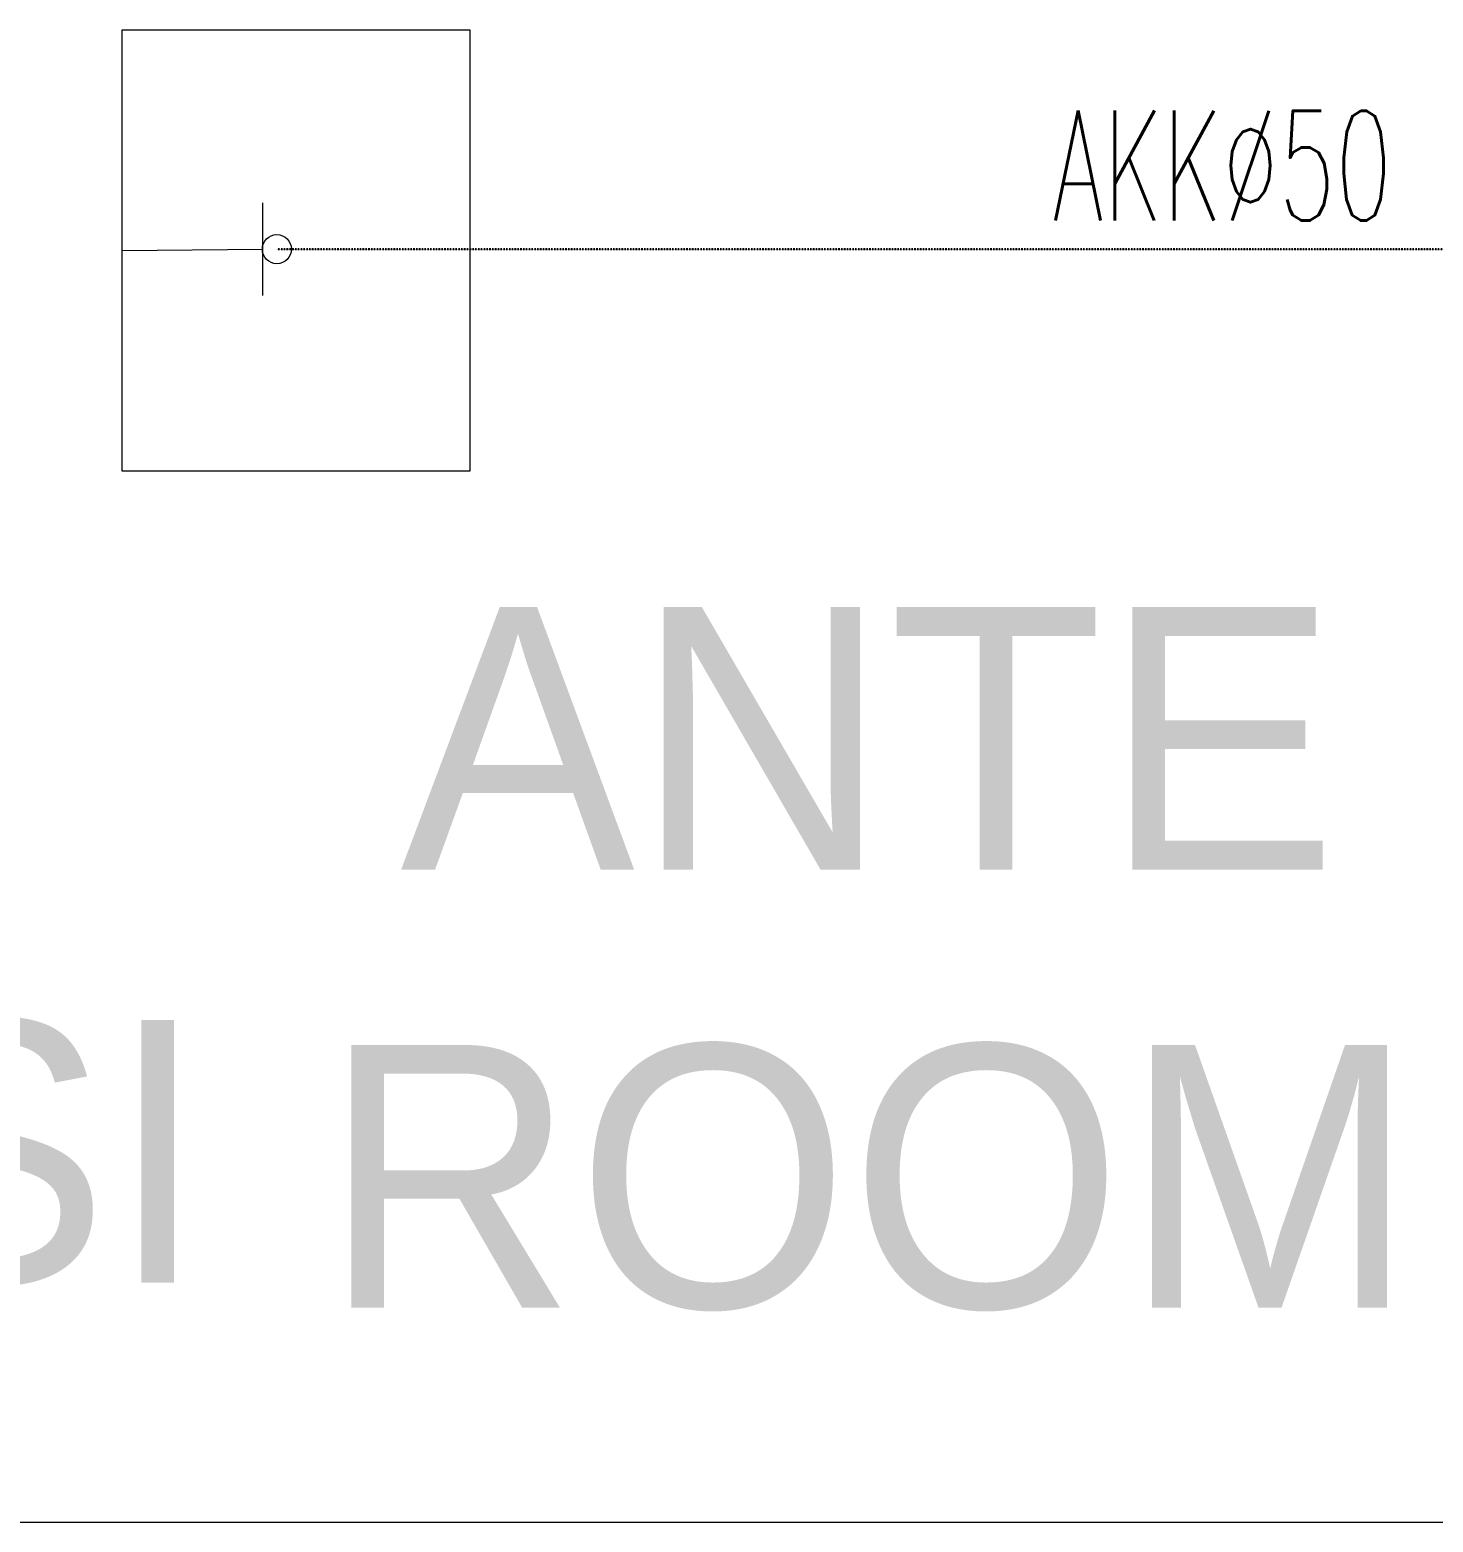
# Model space of a CAD drawing. Header units: millimetres. Extents: x -280308 to 6402717, y -14 to 2073074.
# Drawn here: x -26659 to -24876, y 331776 to 333674 of the extents above; entities that cross this region are included whole.
import ezdxf
from ezdxf.enums import TextEntityAlignment as Align

# ---------------------------------------------------------------- set-up
doc = ezdxf.new("R2010")
doc.units = ezdxf.units.MM
doc.linetypes.add('DASHDOT', pattern=[1, 0.5, -0.25, 0, -0.25])
doc.linetypes.add('Default', pattern=[0])
doc.layers.get('0').update_dxf_attribs({"lineweight": 0})
for name, color, linetype, lineweight in [('A-FURN-EQPM', 177, 'Continuous', 0), ('A-Z22-T-Anno_Text', 152, 'Continuous', 9), ('I-FURN-EQPM', 175, 'Continuous', 0)]:
    doc.layers.add(name, color=color, linetype=linetype, lineweight=lineweight)
doc.layers.add('A-TEXT', color=254, linetype='Continuous')
doc.layers.add('P-AKK', color=7, linetype='DASHDOT', lineweight=30, true_color=0xffff05)
doc.layers.add('Teks-PL', color=7, linetype='Default', true_color=0xff0a0a)
doc.styles.add('Annotative', font='arial.ttf', dxfattribs={"height": 1.25})
doc.styles.add('RS', font='ROMANS.SHX', dxfattribs={"width": 0.8})
doc.styles.add('TGF_A', font='arial.ttf')

# ---------------------------------------------------------------- blocks, each defined once
blk = doc.blocks.new('A$Ce288bb9c')
at = {"layer": 'I-FURN-EQPM', "linetype": 'ByBlock', "lineweight": -2}
for p, q in [((1103.3, -16744.5), (1103.3, -16862.2)), ((925, -16805), (1103.3, -16803.3))]:
    blk.add_line(p, q, dxfattribs=at)
blk.add_lwpolyline([(1367.1, -16524.3), (1367.1, -17085.7), (925, -17085.7), (925, -16524.3)], close=True, dxfattribs=at)
blk.add_circle((1121.8, -16803.2), 18.5, dxfattribs=at)
blk = doc.blocks.new('*U540')
at = {"lineweight": -2}
blk.add_lwpolyline([(0.23438, 0), (7.63166, 0)], dxfattribs=at)
at = {"color": 7, "lineweight": -2, "style": 'TGF_A', "flags": 8}
for tag, height, p in [('NOTE1', 0.0625, (0, 0.3375)), ('DET', 0.09375, (0, 0.09612)), ('SHT', 0.075, (0, -0.10211)), ('NOTE2', 0.0625, (0, -0.39942))]:
    blk.add_attdef(tag, text='', height=height, dxfattribs=at).set_placement(p, align=Align.MIDDLE)
blk = doc.blocks.new('A$Cba193409')
at = {"layer": 'A-Z22-T-Anno_Text', "color": 7, "xscale": 4266.666666600002, "yscale": 4266.666666600002, "zscale": 4266.666666600002}
blk.add_blockref('*U540', (-74879.7, -18683), dxfattribs=at)
blk = doc.blocks.new('1')
at = {"layer": 'A-FURN-EQPM', "color": 0, "linetype": 'ByBlock', "lineweight": -2, "ltscale": 0.25}
blk.add_blockref('A$Cba193409', (22557.9, 350459.2), dxfattribs=at)
at = {"layer": 'A-FURN-EQPM', "ltscale": 0.25}
blk.add_blockref('A$Ce288bb9c', (-27467.1, 350198.3), dxfattribs=at)
at = {"layer": 'A-TEXT', "ltscale": 0.25, "char_height": 267.3, "attachment_point": 1, "style": 'Annotative'}
for s, insert in [('\\pxqc;{\\fCentury Gothic|b0|i0|c0|p34;\\H1.25x;ANTE\\PROOM}', (-28258.7, 332940)), ('{\\fCentury Gothic|b0|i0|c0|p34;\\H1.25x;DEKONTAMINASI}', (-30133.7, 332414.8))]:
    blk.add_mtext_dynamic_manual_height_columns(s, width=5332.382, gutter_width=1670.6, heights=[0], dxfattribs=dict(at, insert=insert))

msp = doc.modelspace()

# ---------------------------------------------------------------- linework, layer by layer
at = {"layer": 'P-AKK', "ltscale": 0.001}
msp.add_lwpolyline([(-26345.3, 333395.1), (-23053.7, 333395.1), (-22878.3, 333646.8)], dxfattribs=at)

# ---------------------------------------------------------------- block references
msp.add_blockref('1', (0, 0))

# ---------------------------------------------------------------- texts
at = {"layer": 'Teks-PL', "extrusion": (3.68146e-05, 0.052336, 0.99863), "style": 'RS', "width": 0.6}
msp.add_text('AKK%%C50', height=139.78, rotation=180, dxfattribs=at).set_placement((25594, -332956.9, 17449.5))

doc.saveas('drawing.dxf')
